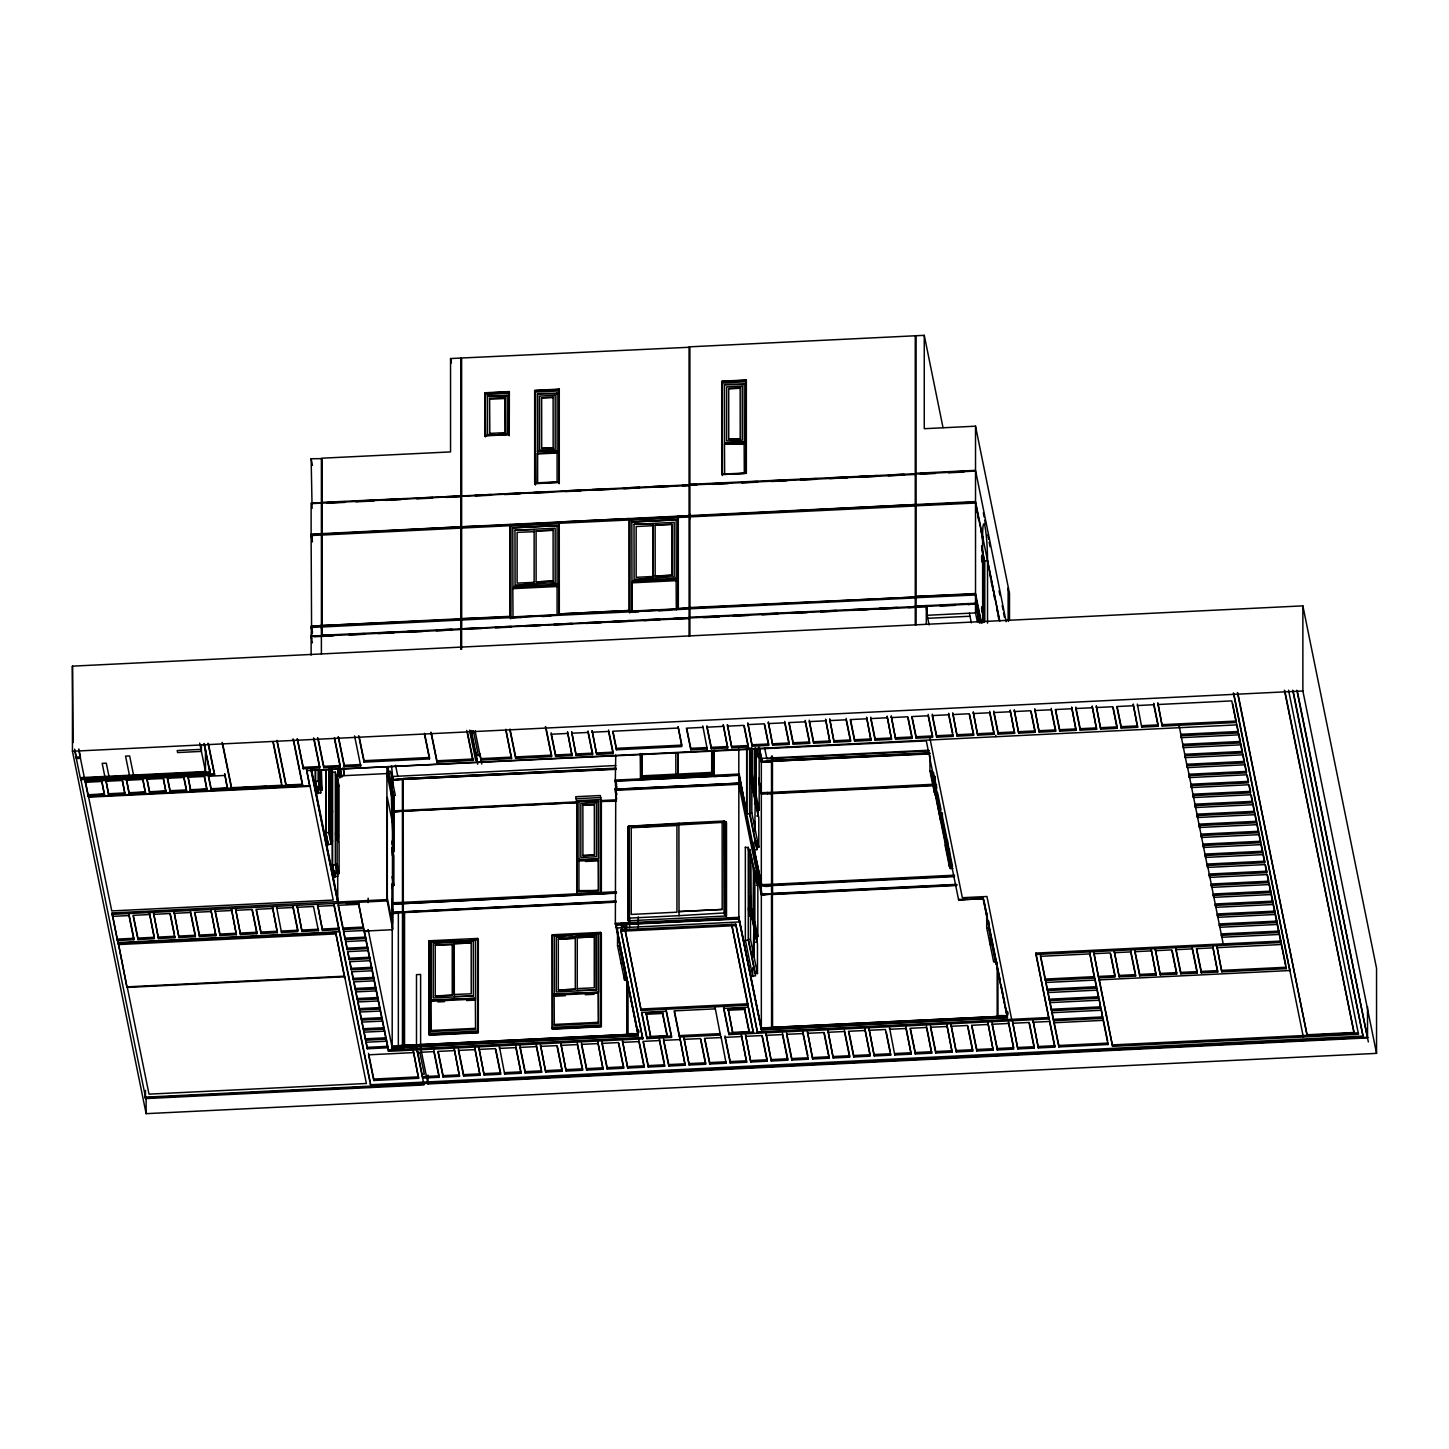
<?xml version="1.0" encoding="UTF-8"?>
<svg xmlns="http://www.w3.org/2000/svg" width="1449" height="1449" viewBox="0 0 1449 1449"><rect width="100%" height="100%" fill="white"/><g stroke="black" fill="none" stroke-linecap="round" stroke-linejoin="round"><path stroke-width="1.5" d="M317.892 786.934L317.892 793.599L315.429 781.518L315.465 770.071M317.874 793.599L317.838 786.246M331.151 769.673L331.151 844.242L328.289 844.369L325.916 832.704L325.916 769.455M335.335 772.154L335.335 864.781L337.708 876.446L334.828 876.591L332.455 864.926L332.455 772.299L335.335 772.154L337.708 783.818M334.828 876.591L334.828 872.063M577.173 894.721L576.883 800.681L600.647 799.522L600.937 800.935L600.937 893.562L577.173 894.721L576.883 800.681M321.388 533.649L311.118 534.156L311.571 626.62L321.424 626.131L321.388 503.129L311.118 503.636L311.118 534.156L312.423 540.495M322.203 535.043L460.836 528.106M322.203 626.982L460.836 620.027M461.651 528.052L510.084 525.679L510.048 524.411L510.048 617.763L510.048 616.332L461.615 618.705L510.084 616.894M402.442 810.444L392.607 810.933M403.275 810.408L598.473 800.808L598.6 859.04L578.93 860L578.93 802.384M461.651 619.991L689.072 608.997M402.442 902.383L392.226 902.727L392.226 884.615M403.275 902.329L576.702 893.834M398.312 1045.852L402.496 1045.49L392.19 1045.997M559.314 523.27L629.083 520.01M559.314 615.191L559.26 522.002L629.083 518.579L629.12 611.786M576.702 801.913L575.724 796.715L600.339 795.519L601.353 800.554L601.353 893.906L616.423 892.602M601.353 800.554L616.459 799.812M678.331 517.438L689.072 517.076M689.941 516.876L915.261 505.991M601.353 892.475L616.459 891.733M678.331 609.359L678.295 516.17L689.072 515.627L461.615 526.784L510.084 524.973M640.386 778.874L615.318 780.105L615.354 781.029L738.809 775.342L738.809 749.006M689.941 608.797L915.261 597.912M714.194 775.269L739.189 774.038L746.688 814.084L746.688 749.314M767.481 792.404L767.481 793.835M738.773 917.344L761.341 1029.714L771.574 1029.207L771.502 894.142L762.065 894.613L739.551 783.148L614.865 789.27L739.551 783.148M771.538 792.368L761.323 792.712L758.769 780.087M771.538 884.288L761.323 884.633L761.323 794.143L758.769 781.536M772.408 1027.377L997.129 1016.51L772.408 1027.377L772.317 894.105L956.63 885.067M916.13 505.792L975.521 503.038L982.621 537.941L980.882 530.37M916.13 597.712L975.521 594.959L975.521 603.219L979.578 623.161M969.381 503.328L969.381 501.897M145.317 1096.35L145.48 1098.596L424.032 1084.939L416.497 1047.899L416.497 974.652L420.608 974.434L420.608 1047.699L427.98 1083.943L1367.53 1037.901L1297.272 690.938M392.081 775.396L392.969 779.834L402.405 779.363L402.496 911.91L392.226 912.417L391.737 899.322M640.422 753.842L640.422 780.16L615.318 780.83L615.753 789.633L738.809 783.601L738.809 773.893L747.104 813.722M981.281 621.875L975.521 593.529L975.521 471.07L916.094 473.986L916.094 606.135L927.161 605.591M739.189 918.032L615.318 924.1L615.753 925.005L738.827 918.974L739.189 917.308L615.318 923.393L638.284 1035.745L628.069 1036.234L628.015 1035.311L637.832 1034.84L638.284 1035.745M1007.435 1017.651C999.049 1014.68 990.808 1019.661 1007.435 1017.651L983.273 898.507L958.658 900.064L926.309 740.874L311.535 770.415M311.137 769.365L337.744 901.658L112.171 912.924L112.171 914.373L117.894 942.556L339.374 931.707L370.491 1084.721L1363.02 1036.089L1293.142 690.974M616.694 786.934L615.318 780.105L615.753 755.038M987.53 623.179L987.53 560.654A24.724 2.137 87.2 0 0 985.085 527.038A24.724 2.137 87.2 0 0 982.621 536.492L982.205 537.597M615.354 923.593L615.753 790.339L738.827 784.307L761.341 895.047L761.341 1027.921L771.538 1027.576L761.341 1027.921L738.827 917.181M615.318 780.105L616.658 784.362M621.621 951.993L638.284 1033.934C612.239 1031.96 643.32 1040.454 638.284 1029.442M1005.642 1007.109L1007.435 1015.858C983.291 1014.065 1012.453 1022.016 1007.435 1011.348M1238.279 732.94L1238.279 731.491L1180.863 734.317L1180.863 735.748L1238.279 732.94L1236.649 724.88L306.627 770.633M333.469 635.079L322.203 635.242L322.203 458.192L450.548 451.907L450.548 358.555L460.8 358.048L460.873 495.975L446.129 496.699M682.407 485.125L689.163 484.799L461.688 495.938L461.615 358.012L689.163 347.271M696.734 484.419L689.887 484.346L689.887 346.818L924.263 335.335L943.027 427.654M485.161 393.114L508.943 391.954L509.233 393.367L485.451 394.526L485.161 393.114L485.451 436.91L485.451 394.526M535.098 390.687L535.387 484.727L535.098 390.687L558.861 389.509L559.151 483.549L558.861 389.509M722.145 381.522L745.909 380.344L746.199 381.757L722.435 382.916L722.145 381.522L722.145 474.149L745.909 472.972L745.909 380.344M535.387 392.081L559.151 390.922M487.498 396.229L507.241 395.559L487.498 396.229L487.57 435.316L507.241 434.338L507.186 395.251M537.434 393.784L557.231 393.422L537.434 393.784L537.561 452.016L537.561 394.4M724.482 384.619L744.279 384.257L724.482 384.619L724.609 442.851L744.279 441.873L728.974 442.633M505.411 433.649L505.194 432.653L489.617 433.414L489.816 434.41L489.617 398.221L505.194 397.461L505.411 433.649L498.728 433.976M505.411 398.457L489.816 399.236L489.617 398.221M541.654 397.787L553.156 397.388L541.654 397.787L541.691 448.393L553.156 447.832L553.12 397.225M728.702 388.622L740.204 388.223L728.702 388.622L728.738 439.228L740.204 438.667L740.167 388.06M485.161 435.497L508.943 434.32L509.233 435.732L509.36 391.574L484.745 392.788L484.745 435.877L509.36 434.664M312.096 508.418L311.137 458.735L321.461 458.645M1008.395 620.987L1008.395 587.859L975.521 426.187L924.263 428.705L924.263 335.335M537.434 451.4L557.231 451.037L550.674 451.363M537.434 453.193L557.104 452.233L557.104 481.865L537.434 482.825L537.434 453.193L537.434 482.825M724.482 444.028L744.315 443.847L724.482 444.028L724.645 474.439L744.315 473.479L744.152 443.068M537.597 453.99L557.267 453.012M535.098 483.314L558.861 482.155M311.137 502.912L322.294 502.767M322.203 502.368L460.873 495.975M689.887 484.346L915.351 473.714M916.094 335.733L916.094 473.262L975.521 470.364L1006.149 621.675M326.786 502.549L344.808 501.662M356.056 501.119L374.077 500.231M385.325 499.688L401.101 498.909M416.859 498.13L432.617 497.369M475.2 495.286L490.976 494.507M504.487 493.837L520.245 493.077M533.757 492.406L549.533 491.628M565.291 490.867L581.049 490.088M592.315 489.545L610.337 488.657M623.849 487.987L639.607 487.226M653.119 486.556L668.895 485.795M712.51 483.658L728.286 482.879M741.816 482.209L757.592 481.448M771.103 480.778L786.879 479.999M800.409 479.347L816.185 478.568M829.716 477.916L847.737 477.029M859.003 476.467L877.043 475.58M888.309 475.037L904.085 474.258M920.26 473.479L935.619 472.718M949.149 472.048L964.943 471.287M460.873 647.522L460.8 496.301L321.388 503.129M481.956 627.815L461.688 628.812L461.615 496.264L689.163 485.506L682.407 485.85M689.978 617.618L689.887 485.071L915.351 474.439M326.786 503.274L344.808 502.386M356.056 501.843L374.077 500.956M385.325 500.394L401.101 499.633M416.859 498.854L432.617 498.076M446.129 497.424L460.873 496.699M475.2 495.993L490.976 495.232M504.487 494.562L520.245 493.783M533.757 493.131L549.533 492.352M565.291 491.573L581.049 490.813M592.315 490.251L610.337 489.382M623.849 488.711L639.607 487.933M653.119 487.281L668.895 486.502M696.734 485.143L689.887 485.071M712.51 484.364L728.286 483.604M741.816 482.934L757.592 482.155M771.103 481.503L786.879 480.724M800.409 480.054L816.185 479.293M829.716 478.623L847.737 477.735M859.003 477.192L877.043 476.304M888.309 475.761L904.085 474.982M920.26 474.185L935.311 473.461M948.461 472.809L963.82 472.048M322.203 533.612L460.8 526.82L460.8 496.301M689.887 515.59L915.261 504.542L915.261 474.022M916.094 504.506L975.521 501.589L999.828 621.15M321.424 534.21L311.571 534.699L312.423 538.883M322.239 534.174L460.8 526.82M558.843 522.383L558.843 615.01L510.465 617.383L510.465 524.755L558.843 522.383L559.133 614.159M677.878 516.55L677.878 609.178L629.5 611.55L629.5 518.923L677.878 516.55L678.168 608.326M689.941 516.152L915.261 504.542M916.13 505.067L975.159 502.169M321.424 534.935L311.118 535.587L312.423 541.926M510.465 524.755L510.754 526.168L559.133 523.795M629.5 518.923L629.79 520.336L678.168 517.963M512.801 527.853L557.086 525.679L512.801 527.853L512.928 586.447L557.213 584.273L548.356 584.708M631.836 522.02L676.122 519.847L631.836 522.02L631.963 580.614L676.23 578.441L667.373 578.876M514.975 530.153L555.148 528.197L555.148 582.589L515.083 585.052L514.975 530.153L534.138 529.718L534.138 584.11L523.56 584.635M634.01 524.321L674.183 522.365L674.183 576.756L634.119 579.22L634.01 524.321L653.173 523.886L653.173 578.278L640.476 578.912M536.094 530.914L553.138 530.262L536.094 530.914L536.13 581.9L553.138 581.067L553.101 530.08M655.165 576.068L655.129 525.081L672.137 524.248L672.173 575.235L655.165 576.068L672.173 575.235M534.138 582.317L517.13 583.15L517.13 532.363L534.174 531.692M553.138 581.067L536.13 581.9M983.436 560.854L987.53 560.654L999.393 620.426M981.861 555.293L983.183 561.814L984.414 561.741L984.414 619.737L981.77 606.696M519.575 586.121L537.289 585.251M638.611 580.288L656.306 579.419M513.018 617.926L512.801 587.642L557.086 585.468L557.086 614.72L512.801 616.894L513.018 617.926L521.875 617.491M631.836 581.81L676.122 579.636L676.321 580.651L632.054 582.824L631.836 581.81L632.054 612.094L638.683 611.768M557.285 586.483L513.018 588.656L512.801 587.642M1007.653 588.312L1009.5 593.293L1009.5 619.792M321.388 625.57L311.118 626.077L312.423 632.416M460.8 618.741L322.203 625.533L460.836 619.303L460.836 527.382M689.072 607.566L678.331 608.652L689.108 608.127L689.072 485.107M689.887 607.529L915.315 597.042L689.941 608.073M631.836 611.061L676.122 608.888M541.799 616.513L550.656 616.079M658.607 610.79L669.673 610.246M312.423 631.529L311.571 626.62L311.137 635.767L321.461 635.676L317.693 635.857M322.203 635.242L460.873 628.848M673.387 618.433L689.163 617.654L461.688 628.812M689.887 617.22L915.351 606.57L908.595 606.914M916.094 606.135L975.521 603.219M349.118 634.318L364.768 633.557M378.171 632.905L393.82 632.126M407.223 631.474L422.873 630.713M436.294 630.043L451.925 629.283M495.467 627.145L511.243 626.385M524.755 625.714L540.513 624.936M554.025 624.284L572.047 623.396M585.559 622.744L601.317 621.965M612.583 621.404L630.605 620.534M644.117 619.864L659.875 619.085M703.508 616.948L719.284 616.187M732.796 615.517L748.572 614.756M762.102 614.086L777.878 613.307M791.389 612.655L807.165 611.876M820.695 611.206L836.471 610.446M852.247 609.667L868.023 608.888M879.289 608.345L897.311 607.457M940.202 605.356L955.344 604.613M968.294 603.979L974.779 603.672L968.294 604.704M311.137 655.147L311.137 636.491L460.873 629.554M461.615 649.315L461.615 629.12L689.163 618.379L673.387 619.158M689.887 635.894L689.887 617.926L915.351 607.294L908.595 607.62M916.094 624.809L916.094 606.859L926.309 606.352L927.233 615.68L927.161 606.316L975.521 603.943L979.126 621.657M314.089 636.763L333.469 635.803M349.118 635.042L364.768 634.264M378.171 633.611L393.82 632.851M407.223 632.199L422.873 631.42M436.294 630.768L451.925 630.007M481.956 628.522L461.615 629.12M495.467 627.87L511.243 627.091M524.755 626.439L540.513 625.66M554.025 624.99L572.047 624.121M585.559 623.45L601.317 622.69M612.583 622.128L630.605 621.241M644.117 620.589L659.875 619.81M703.508 617.672L719.284 616.894M732.796 616.242L748.572 615.463M762.102 614.811L777.878 614.032M791.389 613.362L807.165 612.601M820.695 611.931L836.471 611.152M852.247 610.391L868.023 609.612M879.289 609.069L897.311 608.182M926.4 606.751L916.094 606.859M940.202 606.08L955.344 605.338M977.332 621.784L975.521 612.909L927.161 615.282L929.117 624.899M927.777 618.306L969.979 616.242M72.45 666.142L1302.868 605.863L1376.55 968.276L1376.55 1053.369L146.132 1113.665L72.45 751.252L72.45 666.142L73.102 742.631M982.331 621.639L984.414 621.53L981.77 608.489M72.45 751.252L1302.868 690.974L1376.55 1053.369M74.714 749.151L76.344 757.102L80.438 756.903L78.826 748.934M567.555 733.448L551.145 734.245L555.637 756.396L572.047 755.599L567.555 732.017L572.047 755.599M571.649 733.248L588.059 732.451L592.55 754.585L576.159 755.4L571.649 731.817L576.159 755.4M592.152 732.234L608.562 731.437L613.072 753.589L596.662 754.386L592.152 730.803L596.662 754.386M678.078 728.032L612.673 731.238L616.423 749.767L681.845 746.561L678.078 726.601L681.845 745.112L616.423 748.318L613.09 731.854M747.811 724.609L764.221 723.812L768.604 745.402L752.194 746.199L747.811 723.178L752.194 746.199M768.314 723.612L784.724 722.797L789.107 744.406L772.697 745.203L768.314 722.182L772.697 745.203M809.611 743.391L805.227 721.801L788.817 722.598L793.219 744.206L809.611 743.391L809.611 741.96L793.219 742.757L789.252 723.323M825.622 720.805L809.212 721.602L813.614 743.192L830.005 742.395L825.622 719.374L830.005 742.395M829.716 720.606L846.125 719.791L850.527 741.399L834.117 742.196L829.716 719.157L834.117 742.196M866.629 718.795L850.237 719.592L854.62 741.182L871.03 740.385L866.629 717.364L871.03 740.385M887.15 717.78L870.74 718.595L875.124 740.185L891.533 739.388L887.15 716.349L891.533 739.388M891.244 717.581L907.654 716.784L912.037 738.374L895.627 739.171L891.244 716.15L895.627 739.171M953.062 736.364L948.66 714.774L932.25 715.571L936.652 737.179L953.062 736.364L953.062 734.933L936.652 735.73L932.25 714.14M952.772 714.574L969.164 713.759L973.565 735.368L957.155 736.164L952.772 713.143L957.155 736.164M973.275 713.56L989.685 712.763L994.068 734.353L977.658 735.168L973.275 712.129L977.658 735.168M1010.188 711.767L993.779 712.564L998.162 734.154L1014.572 733.357L1010.188 710.318L1014.572 733.357M1014.282 711.55L1030.692 710.753L1035.075 732.343L1018.683 733.158L1014.282 710.119L1018.683 733.158M1034.785 710.553L1051.195 709.756L1055.596 731.347L1039.187 732.143L1034.785 709.122L1039.187 732.143M1071.699 708.742L1055.307 709.539L1059.69 731.147L1076.1 730.332L1071.699 707.311L1076.1 730.332M1092.22 707.746L1075.81 708.543L1080.193 730.133L1096.603 729.336L1092.22 706.297L1096.603 729.336M1096.313 707.547L1112.723 706.732L1117.107 728.322L1100.697 729.137L1096.313 706.098L1100.697 729.137M1133.227 705.735L1116.817 706.532L1121.218 728.123L1137.61 727.326L1133.227 704.286L1137.61 727.326M1137.32 705.536L1153.73 704.721L1158.131 726.311L1141.721 727.126L1137.32 704.087M1157.842 704.522L1231.777 700.899L1236.16 722.49L1162.225 726.112L1157.842 703.091L1162.225 726.112M702.801 727.38L686.391 728.177L690.793 749.785L707.203 748.97L707.203 747.539L690.793 748.336L686.844 728.901M723.305 726.384L706.913 727.181L711.296 748.771L727.706 747.974L723.305 724.935L727.706 747.974M727.416 726.166L743.826 725.369L748.209 746.959L731.799 747.775L727.416 724.735L731.799 747.775M80.438 758.334L76.344 758.533L76.344 757.102M480.054 753.987L475.96 754.186L475.96 755.617L480.054 755.418L480.054 753.987L480.996 760.055L511.551 758.552L505.882 729.209M359.135 736.49L364.061 760.689L429.465 757.483L429.465 758.914L364.061 762.12L358.682 735.73M205.486 749.387L205.486 771.52L80.22 777.66L74.714 750.582M752.194 744.768L768.604 743.971L768.604 745.402M772.697 743.772L789.107 742.957L789.107 744.406M809.212 720.171L813.614 741.761L830.005 740.964M834.117 740.765L850.527 739.95L850.527 741.399M850.672 720.316L854.62 739.751L871.03 738.954M870.74 717.146L875.124 738.755L891.533 737.939M895.627 737.74L912.037 736.943L912.037 738.374M912.182 717.309L916.148 736.744L932.54 735.929L932.54 737.378L916.148 738.175L911.747 716.585L928.157 715.77L932.54 737.378M957.155 734.734L973.565 733.918L973.565 735.368M977.658 733.719L994.068 732.922L994.068 734.353M993.779 711.133L998.162 732.723L1014.572 731.908M1018.683 731.709L1035.075 730.912L1035.075 732.343M1039.187 730.713L1055.596 729.898L1055.596 731.347M1055.741 710.264L1059.69 729.698L1076.1 728.901M1075.81 707.112L1080.193 728.702L1096.603 727.887M1100.697 727.688L1117.107 726.891L1117.107 728.322M1117.251 707.257L1121.218 726.692L1137.61 725.895M1158.131 726.311L1158.131 724.88L1141.721 725.677L1141.721 727.126M1162.225 724.681L1236.16 721.059L1236.16 722.49M209.996 768.912L209.996 773.331L80.637 779.671L80.637 778.24L209.996 771.9L204.363 744.188M297.588 739.407L303.276 767.336L319.686 766.521L319.686 767.952L303.276 768.767L297.154 738.7M318.11 738.41L323.779 766.322L340.189 765.525L340.189 766.956L323.779 767.753L317.657 737.686M338.613 737.396L344.282 765.326L360.692 764.511L360.692 765.96L344.282 766.756L338.178 736.69M431.295 732.85L436.964 760.779L472.863 759.022L472.863 760.453L436.964 762.21L430.86 732.143M470.001 730.966L476.902 760.254L475.67 760.308L469.548 730.242M480.996 758.624L511.551 757.121M509.976 729.01L515.663 756.921L551.544 755.164L551.544 756.595L515.663 758.352L509.976 730.441M551.145 732.814L555.637 754.965L572.047 754.15M576.159 753.951L592.55 753.154L592.55 754.585M596.662 752.955L613.072 752.14L613.072 753.589M706.913 725.75L711.296 747.34L727.706 746.525M731.799 746.326L748.209 745.529L748.209 746.959M88.135 796.189L104.545 795.374L101.72 781.482L85.31 782.297L85.147 780.051L214.506 773.712L214.506 775.143L85.147 781.482L88.226 796.588L309.688 785.738L306.627 769.202M95.562 780.359L101.72 780.051L104.545 795.374M122.622 781.029L125.049 794.378L108.639 795.175L105.813 779.852L109.925 779.653M142.726 778.041L145.552 793.364L129.142 794.179L126.335 778.837L140.68 778.149M155.043 777.443L163.23 777.044L166.055 792.368L149.664 793.164L146.838 779.272L163.23 778.475L166.055 792.368M204.255 775.034L207.08 790.357L190.67 791.154L187.845 775.831L200.143 775.233M105.813 781.283L122.223 780.486L125.049 794.378M126.335 780.287L142.726 779.471L145.552 793.364M187.845 777.262L204.255 776.465L207.08 790.357M224.758 775.45L208.348 776.266L211.174 790.158L227.584 789.343L224.758 774.02L227.584 789.343M318.545 769.854L318.545 780.431L320.501 790.085L322.095 790.013L321.388 770.651M388.386 768.387A24.724 2.137 87.2 0 0 388.35 771.339L390.397 771.23L395.323 795.392L393.259 795.483M338.74 842.159L338.74 784.543L336.766 774.889L335.534 774.943L337.11 782.677M337.744 775.976L386.919 773.567L392.77 802.366M387.372 774.762L388.604 774.708L393.023 796.443M391.628 776.537L615.771 765.543M760.707 758.443L928.718 750.22M1180.863 735.748L1181.261 737.668L1238.678 734.86L1240.308 742.92L1182.891 745.728L1182.891 744.297L1240.308 741.471L1240.308 742.92M318.545 780.431L320.138 780.359L322.095 790.013M929.28 750.908L766.865 758.859L764.637 747.865M320.7 792.893L318.327 781.228L315.465 781.355L317.838 793.02L320.7 792.893L320.501 783.746M337.182 780.504L338.323 836.562L337.182 830.929L337.182 780.504L338.686 786.101L336.983 777.696L336.983 831.726L338.523 839.369L338.523 785.34M616.042 901.441L403.311 911.874L403.22 778.602L615.97 768.187M772.317 756.106L772.317 760.526L929.66 752.81M616.042 768.586L403.22 778.602M771.502 756.143L771.574 760.96L761.323 761.468L761.323 757.048M772.317 760.526L929.733 753.208M104.545 793.943L88.135 794.74L88.226 796.588M105.813 779.852L108.639 793.744L125.049 792.947M126.335 778.837L129.142 792.73L145.552 791.933M147.237 779.834L149.664 791.734L166.055 790.937M167.341 776.827L170.167 790.719L186.577 789.922L186.577 791.353L170.167 792.168L167.341 778.276L183.751 777.461L186.577 791.353M187.845 775.831L190.67 789.723L207.08 788.926M208.765 776.809L211.174 788.727L227.584 787.912M222.53 743.047L231.623 787.713L282.066 785.249L282.066 786.68L231.623 789.162L222.095 742.359M277.085 740.367L286.159 785.05L302.569 784.235L302.569 785.684L286.159 786.481L277.085 741.816M615.97 768.894L403.22 779.327L616.042 769.31M759.367 748.499L762.065 761.739L771.574 761.685L761.323 762.192L758.479 747.449M956.72 884.759L772.408 893.779L772.317 761.232L929.66 753.534M95 794.813L104.038 794.378M108.566 794.161L117.604 793.708M128.889 793.164L144.719 792.386M153.757 791.933L165.059 791.389M169.569 791.172L178.607 790.719M189.91 790.176L205.74 789.397M214.778 788.944L235.118 787.948M241.892 787.622L266.761 786.409M271.271 786.173L293.875 785.068M772.317 761.232L929.733 753.933M1182.891 745.728L1183.29 747.648L1240.706 744.84L1242.336 752.9L1184.92 755.708L1184.92 754.277L1242.336 751.451L1242.336 752.9M392.063 847.882L392.824 851.632L393.838 851.577L393.838 797.185L389.238 779.58M641.979 775.831L711.694 772.426L711.912 773.44L642.179 776.845L641.979 754.675M675.814 774.183L677.933 774.382L677.933 753.226M640.549 778.367L713.542 774.798L713.832 776.193L640.82 779.779L640.549 753.516M739.189 774.762L714.248 776.537L714.248 750.22M330.626 798.725L332.129 804.322L330.626 792.132M1184.92 755.708L1185.318 757.628L1242.735 754.82L1244.365 762.88L1186.948 765.688L1186.948 764.257L1244.365 761.431L1244.365 762.88M328.995 769.328L328.995 800.355L330.227 800.301L332.546 811.73L330.952 811.802M929.95 770.922L930.874 770.868L935.257 792.422L934.333 792.476L929.95 770.922L929.95 755.4M752.23 780.069C762.627 832.903 745.456 746.796 752.23 748.916M387.336 767.046L394.001 797.946L388.35 771.339M751.415 748.028L751.415 780.884L754.585 796.479L754.585 748.3M756.722 815.968L758.153 815.896L751.198 781.681L749.767 781.736L749.767 748.082M930.874 770.868L930.874 772.969L933.518 772.842M1186.948 765.688L1187.347 767.608L1244.763 764.8L1246.394 772.86L1188.977 775.668L1188.977 774.237L1246.394 771.411L1246.394 772.86M330.952 810.009L332.183 809.955L332.183 767.843M576.141 798.725L600.737 797.53M934.243 784.235L772.353 792.331L772.408 761.649M585.487 802.058L598.6 801.424M392.607 811.657L402.442 811.168L394.291 812.128M616.423 800.681L601.317 801.424L616.459 801.243M934.188 785.104L772.353 793.038L772.353 884.252L954.474 875.178M772.408 793.599L934.243 785.666M759.167 810.226L756.197 795.628L754.784 795.7L757.755 810.299L759.167 810.226L759.167 759.059L757.048 748.626M582.878 804.992L594.38 804.612L582.878 804.992L582.915 855.598L594.38 855.037L594.344 804.43M1188.977 775.668L1189.375 777.588L1246.792 774.78L1248.422 782.84L1191.006 785.648L1191.006 784.217L1248.422 781.391L1247.191 775.36M754.585 804.304L755.219 800.047L754.784 830.712L755.219 829.679M755.418 801.062L754.585 800.083M937.068 793.436L935.547 793.509L940.673 820.877L942.212 820.804L942.212 814.012M1191.006 785.648L1191.404 787.568L1248.821 784.76L1250.451 792.82L1193.034 795.628L1193.034 794.197L1250.451 791.371L1250.451 792.82M328.995 831.78L330.589 831.69L332.546 841.362L330.952 841.434L328.995 831.78L328.995 802.148L330.589 802.076L330.589 831.69M325.916 832.704L328.778 832.559L331.151 844.242M339.102 873.566L337.128 863.912L335.534 863.984L337.508 873.638L339.102 873.566L339.102 843.934L336.766 832.505L335.534 832.577L336.711 838.355M749.767 813.161L751.832 813.07L758.805 847.285L756.722 847.393L749.767 813.161L749.767 783.547L751.832 783.438L751.832 813.07M754.023 849.766L756.885 849.639L749.604 813.795L746.724 813.94L746.724 748.409M1193.034 795.628L1193.433 797.548L1250.849 794.74L1252.479 802.8L1195.063 805.608L1195.063 804.177L1252.479 801.351L1252.479 802.8M678.911 823.231L629.174 826.184L629.174 918.105L679.02 915.677L678.911 823.231L724.228 821.022L724.572 914.663L726.094 916.003L726.094 822.996L725.804 821.583L710.282 822.344M628.196 826.365L628.486 920.785L628.196 826.365L699.197 822.887M643.736 826.673L650.438 826.347M672.825 825.26L722.073 822.416M631.203 827.741L676.937 825.513L676.955 912.182L631.239 914.428L631.239 827.886M392.299 840.402C396.483 885.502 389.093 785.956 392.299 789.596L391.936 787.821M1195.063 805.608L1195.461 807.528L1252.878 804.72L1254.508 812.78L1197.091 815.588L1197.091 814.157L1254.508 811.331L1254.508 812.78M1197.091 815.588L1197.49 817.508L1254.906 814.7L1256.537 822.76L1199.12 825.568L1199.12 824.137L1256.537 821.311L1256.537 822.76M332.455 864.926L335.335 864.781M745.402 847.538L748.264 847.393L749.984 855.816M756.831 883.781L749.857 849.567L748.427 849.639L749.731 856.051M1199.12 825.568L1199.518 827.488L1256.935 824.68L1258.565 832.722L1201.149 835.548L1201.149 834.117L1258.565 831.291L1258.565 832.722M578.803 859.402L598.6 859.04M578.767 861.014L598.437 860.054L598.6 890.465L578.93 891.425L578.93 861.793M585.487 861.485L598.6 860.833M946.505 844.043L950.309 868.549L952.953 868.422M945.002 836.109L945.925 847.031L947.519 846.85L947.519 840.058M1201.149 835.548L1201.547 837.468L1258.964 834.66L1260.594 842.702L1203.177 845.528L1203.177 844.079L1260.594 841.271L1260.594 842.702M391.791 885.538L393.874 885.43L393.874 856.178L392.099 847.484M753.86 920.894L753.245 922.723L753.86 867.933L754.168 920.894L750.89 906.313L754.168 920.894M1203.177 845.528L1203.576 847.448L1260.992 844.64L1262.622 852.682L1205.206 855.508L1205.206 854.059L1262.622 851.251L1262.622 852.682M753.444 870.777L754.857 870.704L757.827 885.303L757.827 936.471L756.414 936.543L750.691 907.092L750.691 896.134M945.002 844.984L949.385 866.502L950.309 866.448M1205.206 855.508L1205.604 857.428L1263.021 854.62L1264.669 862.662L1207.234 865.488L1207.234 864.039L1264.669 861.231L1264.669 862.662M364.061 931.109L392.77 929.697L386.919 899.612L337.744 902.021L311.137 770.796M578.767 890.646L598.6 890.465M112.171 914.373L386.919 900.898M112.533 914.917L112.533 916.366L128.943 915.551L133.851 939.713L117.441 940.51L117.478 939.079L133.851 938.282L133.851 939.713M346.329 903.47L358.609 902.872L363.536 928.483L343.069 929.497L338.142 905.299L358.609 904.303L363.536 928.483M576.883 893.327L600.647 892.149L600.937 893.562M149.446 914.554L133.036 915.351L137.945 939.513L154.355 938.717L149.446 913.105L154.355 937.268L137.945 938.083L133.489 916.112M153.54 914.355L169.95 913.54L174.858 937.702L158.466 938.499L153.54 912.906L158.466 938.499M174.061 913.341L190.453 912.544L195.361 936.706L178.97 937.503L174.061 911.91L178.97 937.503M210.956 911.53L194.564 912.345L199.473 936.507L215.883 935.692L210.956 910.099L215.883 935.692M231.478 910.533L215.068 911.33L219.976 935.493L236.386 934.696L231.478 909.084L236.386 934.696M235.571 910.334L251.981 909.519L256.89 933.681L240.48 934.496L235.571 908.885L240.48 934.496M272.484 908.523L256.075 909.32L261.001 933.482L277.393 932.685L272.484 907.092L277.393 932.685M276.578 908.324L292.988 907.509L297.896 931.671L281.504 932.486L276.578 906.875M297.099 907.309L313.491 906.513L318.418 930.675L302.008 931.472L297.099 905.879L302.008 931.472M317.603 906.313L334.013 905.498L338.921 929.66L322.511 930.475L317.603 904.864L322.511 930.475M756.414 885.357L757.827 885.303M392.607 903.578L402.496 903.651L392.226 904.158M954.42 876.047L772.353 884.977L772.408 893.779M616.459 893.164L403.311 903.615L576.738 895.12L576.738 801.75M772.408 885.538L954.474 876.609M1207.234 865.488L1207.633 867.408L1265.049 864.6L1266.698 872.642L1209.263 875.468L1209.263 874.019L1266.698 871.211L1266.698 872.642M615.97 901.043L403.311 911.874M772.317 893.381L956.63 884.361M771.502 761.286L771.574 893.834L761.323 894.323L761.323 886.063L738.809 775.342M615.916 901.767L392.969 912.689L402.496 911.91M615.988 902.166L392.226 913.142L392.19 1047.79L627.236 1036.27L627.163 982.005M761.341 895.047L771.502 894.142M772.408 894.504L956.72 885.484M392.281 913.54L398.403 913.232M1209.263 875.468L1209.661 877.388L1267.078 874.58L1268.726 882.622L1211.292 885.448L1211.292 883.999L1268.726 881.191L1267.495 875.16M750.075 896.17L750.691 907.092M755.382 942.212L756.831 942.14L749.857 907.907L748.427 907.98L749.731 914.41M158.466 937.068L174.858 936.271L174.858 937.702M178.97 936.072L195.361 935.257L195.361 936.706M194.999 913.105L199.473 935.058L215.883 934.261M215.068 909.9L219.976 934.062L236.386 933.247M240.48 933.047L256.89 932.25L256.89 933.681M256.527 910.081L261.001 932.051L277.393 931.236M302.008 930.041L318.418 929.226L318.418 930.675M322.511 929.026L338.921 928.229L338.921 929.66M338.142 903.868L343.069 928.048L363.536 927.052M722.182 909.447L678.911 911.584L722.182 909.447L722.145 822.778M974.108 898.072L982.911 897.637L1006.983 1016.039M967.497 899.123L958.658 899.702L983.273 898.869M974.108 898.797L983.273 898.507M1211.292 885.448L1211.69 887.368L1269.107 884.56L1270.755 892.602L1213.32 895.428L1213.32 893.979L1270.755 891.171L1270.755 892.602M735.766 924.172L757.646 1033.209L735.766 924.172L620.915 929.787L642.795 1038.842L388.495 1051.304L363.934 930.493L343.467 931.508L345.116 939.55L365.583 938.554L365.583 937.123L345.116 938.119L343.467 930.059M724.572 914.663L724.228 912.942L679.02 915.677M344.282 974.76L344.282 976.191L126.896 986.841L118.311 943.136L335.679 932.486L366.38 1083.49L149.012 1094.14L127.313 987.421L344.681 976.771L344.681 978.22L335.679 932.486M628.196 919.372L629.427 919.318L629.174 826.184M118.311 944.567L335.679 933.917M615.753 924.643L738.827 918.612L761.341 1029.714M1213.32 895.428L1213.719 897.348L1271.135 894.54L1272.783 902.582L1215.349 905.408L1215.349 903.959L1272.783 901.151L1272.783 902.582M616.386 927.976L739.461 921.944M757.827 936.471L754.857 921.872L753.444 921.944L753.444 868.965M620.915 929.787L620.915 931.236L735.766 925.603M429.23 940.781L477.609 938.427L477.898 939.821L477.898 1032.449L429.52 1034.821L429.23 940.781L429.52 1034.821M592.406 933.844L601.353 933.41L601.353 1026.78L552.141 1029.188L552.268 934.768L600.647 932.395L600.937 933.79L600.937 1026.435L552.558 1028.79L552.268 1027.395L600.647 1025.023L600.937 1026.435M444.752 941.089L453.7 940.636M473.841 939.658L478.315 939.441L478.315 1032.811L429.103 1035.22L429.103 941.85M561.089 935.384L572.264 934.84M475.435 939.713L475.562 998.307L431.277 1000.462L431.15 941.886L475.562 940.31L460.058 941.071M554.206 935.855L598.473 933.681L598.6 992.275L554.315 994.449L554.206 935.855L565.4 935.909M431.15 941.886L446.781 941.723M576.467 935.366L594.162 934.496M454.316 996.93L454.225 942.031L473.28 941.107L433.215 943.571L433.215 997.963L473.388 996.006L473.28 941.107M596.427 989.975L577.263 990.41L577.263 936L596.318 935.076L596.427 989.975L556.253 991.931L556.253 937.539L592.188 935.782M345.514 940.129L347.162 948.189L367.629 947.193L367.629 948.624L347.162 949.62L345.514 941.578L365.981 940.564L365.981 939.133M454.189 943.661L471.233 942.991L454.189 943.661L454.225 994.63M594.235 936.797L577.227 937.63L594.271 936.978L594.271 987.765L577.263 988.598M435.225 945.092L452.269 944.44L435.225 945.092L435.261 996.079L452.269 995.246L452.233 944.259M558.3 939.242L575.271 938.227L558.3 939.242L558.3 990.047L575.307 989.214L575.271 938.227M1215.349 905.408L1215.747 907.328L1273.164 904.52L1274.812 912.562L1217.395 915.388L1217.395 913.939L1274.812 911.131L1274.812 912.562M347.977 952.21L349.209 958.26L369.676 957.246L369.676 958.695L349.209 959.691L347.561 951.631L368.028 950.635L368.028 949.204M617.546 945.799L619.629 945.69L626.584 979.922L624.519 980.031L617.546 945.799L617.546 928.863M757.465 973.529L750.491 939.296L748.427 939.405L755.382 973.637L757.465 973.529L757.465 943.897L750.075 907.128M986.697 912.888L986.697 927.704L988.779 927.614M745.347 846.977L745.347 940.329L748.264 940.039L755.545 975.865L752.683 976.01M1217.395 915.388L1217.776 917.308L1275.192 914.5L1276.841 922.542L1219.424 925.368L1219.424 923.919L1276.841 921.111L1276.841 922.542M350.024 962.281L351.256 968.312L371.723 967.316L371.723 968.747L351.256 969.761L349.607 961.701L370.075 960.705L370.075 959.256M1219.424 925.368L1219.804 927.288L1277.221 924.48L1278.869 932.522L1221.453 935.348L1221.453 933.899L1278.869 931.091L1278.869 932.522M620.933 962.408L621.132 963.422M990.084 944.313L990.917 945.291L990.084 937.974M753.245 955.942L753.878 926.291L754.078 956.92L753.245 947.483M352.071 972.351L353.302 978.383L373.77 977.387L373.77 978.818L353.302 979.832L351.654 971.772L372.121 970.776L372.121 969.327M1221.453 935.348L1221.833 937.268L1279.25 934.46L1280.898 942.502L1035.926 954.511L1035.926 953.08L1280.898 941.071L1280.898 942.502M354.117 982.422L355.349 988.453L375.816 987.457L375.816 988.979L355.349 989.884L353.701 981.842L374.168 980.828L374.168 979.397M1089.648 953.913L1040.436 956.322L1045.345 980.484L1094.556 978.075L1089.648 952.482L1094.556 978.075M1093.76 953.714L1110.169 952.899L1115.078 977.061L1098.668 977.876L1093.76 952.265L1098.668 977.876M1114.281 952.699L1130.691 951.902L1135.599 976.065L1119.189 976.861L1114.281 951.269L1119.189 976.861M1151.212 950.888L1134.802 951.703L1139.711 975.865L1156.121 975.05L1151.212 949.457L1156.121 975.05M1155.324 950.689L1171.734 949.892L1176.642 974.054L1160.232 974.851L1155.324 949.258L1160.232 974.851M1212.777 947.881L1196.367 948.678L1201.293 972.84L1217.685 972.044L1212.777 946.451L1217.685 972.044M1216.888 947.682L1281.296 944.513L1286.223 968.675L1221.815 971.844L1216.888 946.233L1221.815 971.844M357.396 998.524L377.863 997.528L377.863 998.959L357.396 999.955L355.748 990.464L355.748 991.913L376.215 990.899L376.215 989.468M995.735 961.828L993.67 961.937L986.697 927.704M454.189 994.467L471.233 993.797L471.197 942.828M435.225 995.898L452.269 995.246M454.225 996.423L473.388 996.006M359.443 1008.595L379.91 1007.58L379.91 1009.029L359.443 1010.025L357.794 1000.534L357.794 1001.965L378.261 1000.969L378.261 999.538M431.15 999.864L475.562 998.307M554.206 993.833L598.6 992.275M475.344 999.067L475.562 1029.351L431.277 1031.525L431.077 1001.241L475.344 999.067L475.562 1000.1L466.705 1000.534M554.116 995.209L598.383 993.036L598.6 1023.32L554.315 1025.494L554.116 995.209L554.315 996.242L565.4 995.698M437.924 1001.947L444.571 1001.621M585.324 994.72L594.162 994.286M361.489 1018.647L381.956 1017.651L381.956 1019.082L361.489 1020.096L359.841 1010.605L359.841 1012.036L380.308 1011.04L380.308 1009.591M1040.436 954.891L1045.345 979.053L1094.556 976.644M1098.668 976.427L1115.078 975.63L1110.622 953.659M1119.189 975.431L1135.599 974.616L1135.599 976.065M1134.802 950.254L1139.711 974.416L1156.121 973.619M1160.232 973.42L1176.642 972.605L1176.642 974.054M1175.845 948.244L1180.772 972.406L1197.164 971.609L1197.164 973.04L1180.772 973.855L1175.845 949.693L1192.255 948.878L1197.164 973.04M1196.82 949.439L1201.293 971.41L1217.685 970.595M1221.815 970.395L1286.223 967.244L1286.223 968.675M1045.743 982.494L1094.973 980.085L1096.603 988.146L1047.392 990.555L1045.743 981.064L1047.392 990.555M1288.541 690.177L1358.51 1034.278L1112.578 1046.323L1099.066 978.455L1099.066 979.886L1289.809 970.54L1289.809 969.109M363.536 1028.718L384.003 1027.721L384.003 1029.152L363.536 1030.167L361.888 1020.676L361.888 1022.106L382.355 1021.11L382.355 1019.661M641.164 1009.011L747.811 1003.795L747.811 1005.226L641.164 1010.46L625.008 929.588L641.164 1010.46M1047.392 989.106L1096.603 986.697L1096.603 988.146M748.662 1007.979L753.534 1033.409L748.227 1007.236L723.612 1008.45L728.938 1034.622L1049.022 1018.937L1035.926 953.08M1047.79 992.565L1097.02 990.156L1098.65 998.198L1049.438 1000.625L1047.79 991.134L1049.438 1000.625M646.073 1012.851L662.483 1012.036L666.993 1034.188L666.993 1035.618L650.583 1036.433L646.073 1012.851L650.583 1036.433M728.123 1008.83L744.532 1008.015L749.024 1030.167L749.024 1031.597L732.633 1032.412L728.123 1008.83L732.633 1032.412M646.073 1014.282L662.483 1013.485L666.993 1035.618M728.123 1010.261L744.532 1009.464L749.024 1031.597M365.583 1038.788L386.05 1037.792L386.05 1039.223L365.583 1040.219L363.934 1030.728L363.934 1032.177L384.402 1031.163L384.402 1029.732M1049.438 999.176L1098.65 996.767L1098.65 998.198M431.077 1030.493L475.344 1028.337L475.562 1029.351M554.116 1024.461L598.383 1022.306L598.6 1023.32M1099.066 1000.227L1049.837 1002.636L1051.485 1010.678L1100.697 1008.269L1099.066 998.778L1100.697 1008.269M429.23 1033.427L477.609 1031.054L477.898 1032.449M367.322 1047.337L387.789 1046.341L387.789 1047.772L367.322 1048.786L365.981 1040.799L365.981 1042.248L386.448 1041.233L386.448 1039.802M1049.837 1001.187L1051.485 1009.247L1100.697 1006.838M1101.113 1010.279L1051.883 1012.706L1053.532 1020.748L1102.743 1018.339L1101.113 1008.848L1102.743 1018.339M402.496 912.635L402.442 1046.377L392.19 1047.446M403.311 1046.884L627.2 1035.365L627.236 982.694M392.19 1047.645L638.284 1035.383M761.341 1029.569L1007.435 1017.289M772.317 894.105L772.408 1029.17L997.166 1018.158L997.166 962.317M391.447 1048.243L404.543 1047.591L404.543 912.942M363.934 930.493L363.934 929.063L388.495 1049.873L642.795 1037.412M642.016 1013.213L646.888 1037.212L671.503 1035.999L671.503 1037.43L646.888 1038.643L641.563 1012.471L666.178 1011.257L671.503 1037.43M674.564 1011.619L679.436 1035.618L720.388 1033.608L720.388 1035.039L679.436 1037.049L674.111 1010.877L715.063 1008.866L715.063 1007.435L720.388 1035.039M723.612 1007.019L728.938 1033.191L753.534 1031.978M757.646 1031.779L1049.022 1017.506M1051.883 1011.257L1053.532 1019.317L1102.743 1016.908M413.363 1052.626L368.553 1054.818L373.77 1080.501L418.58 1078.291L413.363 1051.195L418.58 1078.291M454.298 1050.616L437.888 1051.431L443.104 1077.096L459.514 1076.299L454.298 1049.185L459.514 1076.299M474.819 1049.619L458.409 1050.416L463.626 1076.082L480.036 1075.285L474.819 1048.17L480.036 1075.285M478.931 1049.42L495.341 1048.605L500.557 1074.289L484.147 1075.086L478.931 1047.971L484.147 1075.086M541.6 1072.278L536.384 1046.595L519.974 1047.41L525.19 1073.075L541.6 1072.278L541.6 1070.829L525.19 1071.644L519.974 1045.961M540.495 1046.395L556.905 1045.598L562.121 1071.264L545.712 1072.061L540.495 1044.964L545.712 1072.061M560.926 1045.399L577.336 1044.584L582.552 1070.268L566.142 1071.065L560.926 1043.968L566.142 1071.065M597.857 1043.588L581.447 1044.385L586.664 1070.068L603.074 1069.253L597.857 1042.157L603.074 1069.253M622.49 1042.374L638.9 1041.577L644.117 1067.243L627.725 1068.058L622.49 1040.943L627.725 1068.058M664.638 1066.247L659.422 1040.563L643.012 1041.378L648.246 1067.044L664.638 1066.247L664.638 1064.798L648.246 1065.613L643.447 1042.085M679.943 1039.567L663.533 1040.364L668.768 1066.047L685.16 1065.232L679.943 1038.136L685.16 1065.232M683.964 1039.368L700.374 1038.571L705.591 1064.236L689.199 1065.033L683.964 1037.937L689.199 1065.033M741.417 1036.56L725.007 1037.357L730.242 1063.023L746.633 1062.226L741.417 1035.111L746.633 1062.226M745.547 1036.343L761.939 1035.546L767.155 1061.211L750.763 1062.026L745.547 1034.912L750.763 1062.026M766.068 1035.347L782.46 1034.55L787.695 1060.215L771.285 1061.012L766.068 1033.916L771.285 1061.012M808.216 1059.201L802.981 1033.535L786.59 1034.332L791.806 1060.016L808.216 1059.201L808.216 1057.77L791.806 1058.567L786.59 1032.902M807.473 1033.318L823.883 1032.521L829.1 1058.187L812.69 1058.984L807.473 1031.887L812.69 1058.984M827.995 1032.304L844.405 1031.507L849.621 1057.172L833.211 1057.987L827.995 1030.873L833.211 1057.987M864.926 1030.493L848.516 1031.308L853.733 1056.973L870.143 1056.176L864.926 1029.062L870.143 1054.727L853.733 1055.542L848.951 1032.014M869.038 1030.293L885.448 1029.496L890.664 1055.162L874.254 1055.977L869.038 1028.862L874.254 1055.977M931.707 1053.151L926.491 1027.486L910.081 1028.283L915.297 1053.966L931.707 1053.151L926.925 1028.192M946.921 1026.49L930.512 1027.287L935.728 1052.952L952.138 1052.155L946.921 1025.041L952.138 1052.155M951.033 1026.29L967.443 1025.475L972.659 1051.141L956.249 1051.956L951.033 1024.841L956.249 1051.956M987.964 1024.479L971.554 1025.276L976.771 1050.942L993.181 1050.145L987.964 1023.03L993.181 1050.145M1008.486 1023.465L992.076 1024.262L997.292 1049.945L1013.702 1049.13L1008.486 1022.034L1013.702 1047.699L997.292 1048.496L992.076 1022.831M1012.597 1023.266L1029.007 1022.469L1034.224 1048.134L1017.814 1048.931L1012.597 1021.835L1017.814 1048.931M1033.119 1022.251L1049.529 1021.454L1054.745 1047.12L1038.335 1047.935L1033.119 1020.821L1038.335 1047.935M417.892 1052.952L419.938 1052.843L424.285 1074.198L422.239 1074.289M1108.068 1044.512L1103.16 1020.35L1053.93 1022.759L1058.857 1046.921L1108.068 1044.512L1108.068 1043.081L1058.857 1045.49L1053.93 1021.328M368.553 1053.387L373.77 1079.052L418.58 1076.861M422.673 1076.661L439.083 1075.864L439.083 1077.295L422.673 1078.092L417.457 1050.996L417.457 1052.427L433.867 1051.63L439.083 1077.295M438.322 1052.137L443.104 1075.665L459.514 1074.85M458.409 1048.985L463.626 1074.651L480.036 1073.854M484.147 1073.655L500.557 1072.84L500.557 1074.289M521.079 1071.843L504.669 1072.64L504.669 1074.071L521.079 1073.274L515.862 1046.16M545.712 1070.63L562.121 1069.833L562.121 1071.264M566.142 1069.634L582.552 1068.819L582.552 1070.268M581.447 1042.954L586.664 1068.619L603.074 1067.822M601.969 1041.958L607.185 1067.623L623.595 1066.808L623.595 1068.257L607.185 1069.054L601.969 1043.389L618.379 1042.574L623.595 1068.257M627.725 1066.609L644.117 1065.812L644.117 1067.243M663.533 1038.933L668.768 1064.598L685.16 1063.801M689.199 1063.602L705.591 1062.805L705.591 1064.236M704.92 1039.06L709.72 1062.588L726.112 1061.791L726.112 1063.222L709.72 1064.037L704.486 1038.353L720.896 1037.556L720.896 1036.126L726.112 1063.222M725.007 1035.926L730.242 1061.592L746.633 1060.795M750.763 1060.577L767.155 1059.78L767.155 1061.211M771.285 1059.581L787.695 1058.784L787.695 1060.215M812.69 1057.553L829.1 1056.738L829.1 1058.187M833.211 1056.538L849.621 1055.741L849.621 1057.172M874.254 1054.528L890.664 1053.731L890.664 1055.162M911.186 1052.717L894.776 1053.532L894.776 1054.963L911.186 1054.166L905.969 1027.051M910.515 1028.989L915.297 1052.517L931.707 1051.72M930.512 1025.856L935.728 1051.521L952.138 1050.724M956.249 1050.507L972.659 1049.71L972.659 1051.141M971.989 1025.983L976.771 1049.511L993.181 1048.714M1017.814 1047.5L1034.224 1046.703L1034.224 1048.134M1038.335 1046.486L1054.745 1045.689L1054.745 1047.12M1237.428 692.495L1307.016 1034.767L1354 1032.467L1284.846 690.956M1112.578 1044.892L1358.51 1032.847M1367.693 1037.267L145.48 1097.165L80.637 778.24M145.317 1097.781L423.869 1084.142M975.521 594.959L975.521 593.529L916.094 596.445L975.159 594.108L981.281 623.324M761.323 884.633C763.967 889.215 783.275 883.147 761.703 885.484L754.06 848.897L761.703 884.778M392.226 902.727L391.737 898.597M392.154 907.98L393.059 912.381L392.081 907.563M1296.837 690.195L1368.345 1041.922M1292.689 690.195L1363.02 1036.089M1284.412 690.195L1354 1032.467M1237.863 693.256L1307.016 1034.767M1233.805 693.654L1303.321 1036.977M1233.353 692.894L1289.809 970.54M1232.646 703.779L1236.16 721.059M1237.048 725.46L1238.279 731.491M1240.308 741.471L1238.678 733.429L1238.678 734.86M1242.336 751.451L1240.706 743.409L1240.706 744.84M1242.735 753.389L1244.365 761.431M1244.763 763.369L1246.394 771.411M1249.237 785.34L1250.451 791.371M1251.266 795.32L1252.479 801.351M1254.11 809.321L1252.878 803.289L1252.878 804.72M1256.537 821.311L1254.906 813.269L1254.906 814.7M1258.565 831.291L1256.935 823.249L1256.935 824.68M1260.594 841.271L1258.964 833.229L1258.964 834.66M1260.992 843.209L1262.622 851.251M1263.021 853.171L1264.669 861.231M1265.466 865.18L1266.698 871.211M1270.755 891.171L1269.107 883.111L1269.107 884.56M1272.783 901.151L1271.135 893.091L1271.135 894.54M1274.812 911.131L1273.164 903.071L1273.164 904.52M1276.841 921.111L1275.192 913.051L1275.192 914.5M1278.869 931.091L1277.221 923.031L1277.221 924.48M1279.25 933.011L1280.898 941.071M1281.296 943.082L1285.77 965.052M1187.745 768.187L1207.633 867.408M1208.049 867.987L1223.481 945.328M1158.131 724.88L1153.73 703.29L1153.73 704.721M1192.255 947.447L1197.164 971.609M1172.187 950.653L1176.642 972.605M1113.158 707.456L1117.107 726.891M1130.691 950.472L1135.147 972.424M1051.195 708.307L1055.596 729.898M1099.066 979.886L1112.578 1046.323M1096.603 986.697L1094.973 978.655L1094.973 980.085M1098.65 996.767L1097.02 988.707L1097.02 990.156M1107.616 1040.889L1103.16 1018.919L1103.16 1020.35M1031.127 711.477L1035.075 730.912M983.328 512.783L984.215 517.184M987.82 534.862L988.707 539.282M1002.183 605.555L1003.088 609.975M984.668 520.119L985.574 524.538M989.16 542.216L990.065 546.635M999.049 590.812L999.937 595.231M1003.541 612.909L1004.429 617.328M976.481 508.69L977.351 513.018M977.803 515.916L978.691 520.245M989.758 574.003L990.645 578.314M991.08 581.194L993.271 591.283M993.706 594.162L994.594 598.473M996.785 608.562L997.673 612.891M998.107 615.771L998.977 620.081M981.553 545.838L984.614 560.962L984.614 621.965M981.77 548.7L984.414 561.741M981.716 556.38L982.983 562.592L982.983 612.637M981.498 557.122L982.766 563.389L981.571 559.223M981.498 607.928L982.766 614.195M976.481 601.335L977.351 605.664M977.477 616.912L978.383 621.331M989.685 711.332L994.068 732.922M969.381 613.217L971.337 622.853M1049.529 1020.024L1054.745 1045.689M1035.926 954.511L1049.022 1018.937M969.616 714.484L973.565 733.918M1029.442 1023.157L1034.224 1046.703M952.609 732.777L948.66 713.343L948.66 714.774M987.439 917.561L983.889 900.083L983.889 901.876M988.327 921.926L1000.317 980.901M1001.205 985.266L1004.755 1002.744M995.898 964.074L988.616 928.229L988.779 921.256M997.166 1018.158L997.129 1017.234L772.353 1028.247L772.408 1029.17M928.157 714.339L932.54 735.929M930.004 738.646L962.353 897.71L986.968 896.496L1011.945 1020.748M933.41 772.317L936.615 788.057M937.485 792.386L941.035 809.774M941.904 814.121L952.518 866.248M947.519 846.85L936.923 794.777L935.384 794.849L935.275 776.429M937.467 799.594L938.3 803.688M941.922 821.547L942.756 825.622M944.839 835.856L945.672 839.949M940.836 819.518L945.4 842.032M930.874 772.969L950.309 868.549M908.088 717.509L912.037 736.943M967.878 1026.182L972.659 1049.71M846.125 718.36L850.527 739.95M911.186 1054.166L905.969 1028.482L889.559 1029.297L889.559 1027.866L894.776 1054.963M886.317 1032.34L890.229 1051.594M809.176 739.805L805.227 720.37L805.227 721.801M740.204 438.667L728.738 439.228M784.724 721.367L789.107 742.957M844.405 1030.076L849.621 1055.741M764.655 724.536L768.604 743.971M771.574 760.96L762.065 761.739M824.318 1033.209L829.1 1056.738M759.294 747.376L762.138 761.431M757.284 753.263L758.153 757.555M758.715 778.222L761.323 794.143L771.574 793.635L761.323 792.712L761.323 762.192M744.261 726.094L748.209 745.529M807.781 1055.633L802.981 1032.105L802.981 1033.535M751.415 780.884L758.805 817.671L758.805 847.285M771.574 893.834L762.065 894.613M753.86 869.726L750.89 855.127L751.198 906.295M752.049 862.119L750.075 852.356L750.691 856.721M753.245 867.969L755.038 876.772M782.46 1033.101L787.695 1058.784M749.731 916.203L748.427 909.773L750.491 909.682L750.491 939.296M771.574 1029.207L771.538 1028.283L761.703 1028.047M702.801 725.949L707.203 748.97M745.402 940.184L752.719 976.572L752.719 967.678M762.373 1036.252L767.155 1059.78M655.129 525.081L672.173 524.429L672.137 575.054M653.173 523.886L653.173 578.278M653.173 525.679L636.165 526.53L636.165 577.318L653.173 576.485M747.811 1003.795L731.654 924.371L747.811 1005.226M677.933 774.382L677.86 752.919M700.809 1039.259L705.591 1062.805M553.156 447.832L541.691 448.393M666.178 1009.826L671.503 1035.999M608.562 730.006L613.072 752.14M615.318 780.83L616.694 787.658M615.753 789.633L616.658 794.052M615.753 790.339L616.658 794.777M614.865 789.27L616.658 798.834M664.203 1062.66L659.422 1039.132L659.422 1040.563M629.174 918.105L629.427 919.318M592.55 753.154L588.059 731.002L588.059 732.451M621.367 922.832L622.237 927.106M621.367 924.625L622.237 928.9M620.915 931.236L642.795 1038.842M620.715 947.574L615.753 923.212L637.832 1034.115M638.9 1040.147L644.117 1065.812M619.466 946.324L626.747 982.168M594.38 855.037L582.915 855.598M627.236 1036.27L627.2 1035.365M618.814 1043.28L623.595 1066.808M545.875 727.235L551.544 755.164M545.44 726.529L551.544 756.595M450.548 358.555L451.436 362.938M575.307 989.214L558.3 990.047M577.336 1043.153L582.552 1068.819M552.268 934.768L552.558 1028.79M505.882 730.64L511.551 758.552M557.34 1046.305L562.121 1069.833M475.236 731.654L481.811 764.076M541.165 1068.692L536.384 1045.164L536.384 1046.595M476.268 755.726L476.902 758.823M470.816 730.368L477.717 764.275M467.61 733.248L472.863 759.022M466.741 730.387L472.863 760.453M521.079 1073.274L515.862 1047.609L499.452 1048.406L499.452 1046.975L504.669 1074.071M495.775 1049.311L500.557 1072.84M424.557 733.285L429.465 757.483M424.557 734.734L429.465 758.914M402.405 779.363L392.226 780.268L392.226 786.807M395.541 765.235L397.769 776.229M392.444 776.483L393.059 779.508M431.077 1001.241L431.277 1002.255M391.936 842.213L393.838 851.577M433.867 1050.181L439.083 1075.864M392.136 850.074L393.023 854.421M311.137 458.735L312.477 465.346M392.099 876.736L393.874 885.43M392.081 908.269L393.059 913.087M354.57 735.893L360.692 765.96M402.405 1046.884L402.442 1046.377M342.906 767.789L344.228 774.255M334.502 737.595L340.189 765.525M334.502 739.044L340.189 766.956M340.189 768.042L341.946 776.718M340.044 767.916L341.819 777.026M312.423 633.865L311.118 627.508L321.424 626.856L321.388 635.278M339.954 769.31L341.24 775.65M338.686 767.97L340.479 776.755M311.137 635.767L311.752 638.792M339.7 776.284L338.342 769.618L339.899 778.022M311.137 636.491L312.423 642.831M368.155 929.606L392.281 1048.207M330.426 799.504L331.984 807.147M328.995 800.355L329.774 804.213M336.711 840.166L335.534 834.37L337.128 834.28L337.128 863.912M313.998 738.61L319.686 766.521M313.564 737.885L319.686 767.952M328.325 844.948L325.88 832.867L325.88 770.633M311.535 769.691L338.16 901.278M355.748 991.913L357.396 999.955M357.794 1001.965L359.443 1010.025M359.841 1012.036L361.489 1020.096M361.888 1022.106L363.536 1030.167M363.934 1032.177L365.583 1040.219M365.981 1042.248L367.322 1048.786M334.013 904.067L338.921 928.229M370.038 1081.063L339.374 930.276L339.374 931.707M306.59 770.451L309.688 785.738M293.477 739.57L302.135 782.116M293.06 738.881L302.569 785.684M273.408 742.703L281.631 783.112M272.973 742.015L282.066 786.68M252.434 910.28L256.89 932.25M208.439 743.862L214.506 773.712M208.004 743.174L214.506 775.143M203.929 743.482L209.996 773.331M199.708 743.065L205.486 771.52M184.15 778.022L186.16 787.948M190.453 911.095L195.361 935.257M170.402 914.301L174.423 934.08M133.543 775.052L129.649 755.925L125.556 756.124L129.45 775.251M108.947 776.247L106.284 763.17L102.173 763.369L104.835 776.447M128.943 914.12L133.851 938.282M85.147 780.051L88.226 795.157M112.171 912.924L117.894 942.556M118.311 943.136L126.896 986.841M78.826 750.383L84.332 777.461M738.827 918.612L738.827 784.307M1367.53 1006.82L1367.53 1037.901M1302.868 605.863L1302.868 690.974M1236.649 723.449L1236.649 724.88M1221.833 935.837L1221.833 937.268M1219.804 925.857L1219.804 927.288M1217.776 915.877L1217.776 917.308M1215.747 905.897L1215.747 907.328M1213.719 895.917L1213.719 897.348M1211.69 885.937L1211.69 887.368M1209.661 875.957L1209.661 877.388M1205.604 855.997L1205.604 857.428M1203.576 846.017L1203.576 847.448M1201.547 836.037L1201.547 837.468M1201.293 971.41L1201.293 972.84M1199.518 826.057L1199.518 827.488M1197.49 816.077L1197.49 817.508M1195.461 806.097L1195.461 807.528M1193.433 796.117L1193.433 797.548M1191.404 786.137L1191.404 787.568M1189.375 776.157L1189.375 777.588M1187.347 767.608L1179.232 726.257L1179.232 727.688M1185.318 756.197L1185.318 757.628M1183.29 746.217L1183.29 747.648M1181.261 736.237L1181.261 737.668M1180.772 972.406L1180.772 973.855M1139.711 974.416L1139.711 975.865M1121.218 726.692L1121.218 728.123M1106.438 1014.68L1106.438 1016.129M1080.193 728.702L1080.193 730.133M1059.69 729.698L1059.69 731.147M1058.857 1045.49L1058.857 1046.921M1053.532 1019.317L1053.532 1020.748M1051.485 1009.247L1051.485 1010.678M1045.345 979.053L1045.345 980.484M1041.233 979.252L1041.233 980.683M1008.486 588.258L1008.486 621.386M998.162 732.723L998.162 734.154M997.908 970.576L997.999 1018.122M997.292 1048.496L997.292 1049.945M995.771 735.241L995.771 736.69M983.183 561.814L983.183 613.108M982.621 536.492L982.657 622.925M976.771 1049.511L976.771 1050.942M975.521 426.187L975.521 470.364M975.521 603.943L975.521 612.909M958.695 898.833L958.658 900.064M949.385 848.77L949.385 866.502M945.98 844.821L945.98 846.922M942.357 812.798L942.357 817.236M936.652 735.73L936.652 737.179M936.452 784.597L936.452 793.454M935.728 1051.521L935.728 1052.952M935.474 784.235L935.474 795.555M934.333 776.954L934.333 792.476M926.491 1026.055L926.491 1027.486M926.309 606.352L926.309 624.302M916.148 736.744L916.148 738.175M915.261 335.77L915.261 473.316M915.315 505.103L915.261 606.171M915.261 606.896L915.261 624.845M915.297 1052.517L915.297 1053.966M875.124 738.755L875.124 740.185M854.62 739.751L854.62 741.182M853.733 1055.542L853.733 1056.973M813.614 741.761L813.614 743.192M793.219 742.757L793.219 744.206M791.806 1058.567L791.806 1060.016M772.408 756.505L772.408 760.924M757.954 806.532L758.153 815.896M757.755 805.843L757.755 810.299M756.885 840.601L756.885 849.639M756.831 933.156L756.831 942.14M756.414 932.087L756.613 939.332M756.197 748.916L756.197 795.628M755.509 747.919L755.509 794.65M755.201 794.668L755.201 796.461M754.585 821.239L754.784 830.712M754.857 870.704L754.857 921.872M754.476 849.241L754.06 850.328L754.06 842.104M753.444 950.598L753.444 956.956M752.538 748.898L752.538 780.051M752.031 747.992L752.031 780.848M751.198 748.01L751.198 781.681M749.857 849.567L749.857 907.907M749.604 748.264L749.604 813.795M748.264 847.393L748.264 940.039M748.227 1005.805L748.227 1007.236M744.532 1008.015L744.532 1009.464M744.152 383.659L744.279 441.873M730.242 1061.592L730.242 1063.023M728.938 1033.191L728.938 1034.622M726.51 822.615L726.51 915.985L628.069 920.803L628.069 827.451M725.804 821.583L725.804 914.591M724.228 821.022L724.228 912.942M722.435 382.916L722.435 475.562M713.832 751.343L713.832 776.193M713.542 752.194L713.542 774.798M711.912 752.266L711.912 773.44M711.694 751.252L711.694 772.426M711.296 747.34L711.296 748.771M709.72 1062.588L709.72 1064.037M690.793 748.336L690.793 749.785M689.978 514.232L689.978 518.724M689.072 346.854L689.072 484.401M689.108 608.127L689.072 617.256M689.072 617.98L689.072 635.93M679.436 1035.618L679.436 1037.049M676.122 519.847L676.23 578.441M676.122 579.636L676.321 609.92M675.814 753.009L675.868 774.49M668.768 1064.598L668.768 1066.047M662.483 1012.036L662.483 1013.485M648.246 1065.613L648.246 1067.044M646.888 1037.212L646.888 1038.643M642.179 753.571L642.179 776.845M640.82 754.929L640.82 779.779M638.284 916.837L638.284 928.103M632.054 582.824L632.054 612.094M629.79 520.336L629.79 612.963M629.627 918.757L629.627 927.795M627.978 981.969L628.069 1036.234M626.747 923.411L626.584 928.302M625.153 923.882L625.153 928.374M624.936 923.864L624.936 928.248M624.736 922.941L624.736 927.396M624.519 975.793L624.519 980.031M623.324 923.013L623.324 927.469M622.327 923.593L622.291 928.555M621.766 923.919L621.766 928.374M621.567 924.77L621.567 929.153M616.423 748.318L616.423 749.767M607.185 1067.623L607.185 1069.054M600.647 799.522L600.647 892.149M600.647 932.395L600.647 1025.023M598.473 800.808L598.473 858.424M598.437 860.054L598.437 889.668M598.473 933.681L598.473 991.659M598.383 993.036L598.383 1022.306M596.318 935.076L596.318 989.468M586.664 1068.619L586.664 1070.068M557.104 392.824L557.104 450.44M557.086 525.679L557.086 583.675M555.637 754.965L555.637 756.396M525.19 1071.644L525.19 1073.075M515.663 756.921L515.663 758.352M510.754 526.168L510.754 618.795M508.943 391.954L508.943 434.32M505.194 397.461L505.194 432.653M477.609 938.427L477.609 1031.054M475.67 758.878L475.67 760.308M475.344 730.839L475.344 732.27L471.251 732.469L471.251 731.039M463.626 1074.651L463.626 1076.082M460.8 358.048L460.8 495.576M460.836 619.303L460.8 628.449M460.8 629.156L460.8 649.351M443.104 1075.665L443.104 1077.096M436.964 760.779L436.964 762.21M431.277 942.484L431.277 1000.462M427.98 1075.049L427.98 1083.943M403.311 912.598L403.275 1046.341M398.348 912.834L398.348 1047.5M393.639 797.964L393.639 848.77M392.969 779.834L402.496 779.055L392.226 779.544L392.226 775.143M392.77 793.744L392.77 928.411M392.226 850.69L392.226 855.218M391.991 883.818L391.991 888.346M388.495 1049.873L388.495 1051.304M386.919 767.101L386.919 899.612M373.77 1079.052L373.77 1080.501M370.491 1083.291L370.491 1084.721M368.245 929.878L368.245 931.309L364.152 931.508L364.152 930.077M368.155 898.108L368.155 902.6M364.061 760.689L364.061 762.12M358.609 902.872L358.609 904.303M355.349 988.453L355.349 989.884M353.302 978.383L353.302 979.832M351.256 968.312L351.256 969.761M349.209 958.26L349.209 959.691M347.162 948.189L347.162 949.62M345.116 938.119L345.116 939.55M344.282 765.326L344.282 766.756M343.902 769.22L343.902 775.686M343.069 928.048L343.069 929.497M337.744 769.51L337.744 784.108M337.708 869.672L337.744 903.325M337.508 869.418L337.508 873.638M336.766 774.889L336.766 832.505M334.882 870.487L334.882 877.17L332.419 865.089L332.419 771.719M331.785 769.256L331.785 804.34M330.988 770.198L330.988 798.707M330.952 832.976L330.952 837.196M330.227 769.274L330.227 800.301M328.778 769.31L328.778 832.559M323.779 766.322L323.779 767.753M321.461 624.483L321.461 628.957M321.388 458.246L321.388 502.405M321.388 635.984L321.388 653.952M320.138 769.763L320.138 780.359M318.327 769.926L318.327 781.228M315.429 770.397L315.429 781.518M303.276 767.336L303.276 768.767M292.988 907.509L292.988 906.078L297.896 930.24L281.504 931.037L281.504 932.486M286.159 785.05L286.159 786.481M261.001 932.051L261.001 933.482M231.623 787.713L231.623 789.162M219.976 934.062L219.976 935.493M211.174 788.727L211.174 790.158M201.393 744.677L201.393 751.397L177.611 752.556L177.195 750.546L200.994 749.368L200.994 744.949M199.473 935.058L199.473 936.507M190.67 789.723L190.67 791.154M170.167 790.719L170.167 792.168M163.23 777.044L163.23 778.475M149.664 791.734L149.664 793.164M146.132 1097.98L146.132 1113.665M145.48 1090.427L145.48 1098.596M137.945 938.083L137.945 939.513M129.142 792.73L129.142 794.179M108.639 793.744L108.639 795.175M101.72 780.051L101.72 781.482M391.502 766.141A24.724 2.137 87.2 0 1 393.041 785.449M981.661 531.511A24.724 2.137 87.2 0 1 982.585 540.405M403.311 1045.454L627.236 1034.477L403.311 1045.454M559.278 389.129L534.681 390.342L534.681 483.694L559.278 482.499L559.278 389.129M746.344 379.964L721.729 381.178L721.729 474.529L746.344 473.334L746.344 379.964M555.166 395.323L539.608 396.084L539.608 450.114L555.166 449.353L555.166 395.323M742.232 386.159L726.655 386.919L726.655 440.949L742.232 440.188L742.232 386.159M629.083 610.5L559.26 613.923L629.083 610.5M473.388 730.984L471.323 731.075L475.67 752.429L477.717 752.321L473.388 730.984M310.104 786.318L88.624 797.167L111.754 910.914L333.234 900.064L310.104 786.318M576.702 802.619L403.275 811.132L576.702 802.619M596.427 802.71L580.85 803.471L580.85 857.5L596.427 856.739L596.427 802.71M392.462 822.76L387.3 797.385L387.3 897.927L392.462 923.303L392.462 822.76"/></g></svg>
